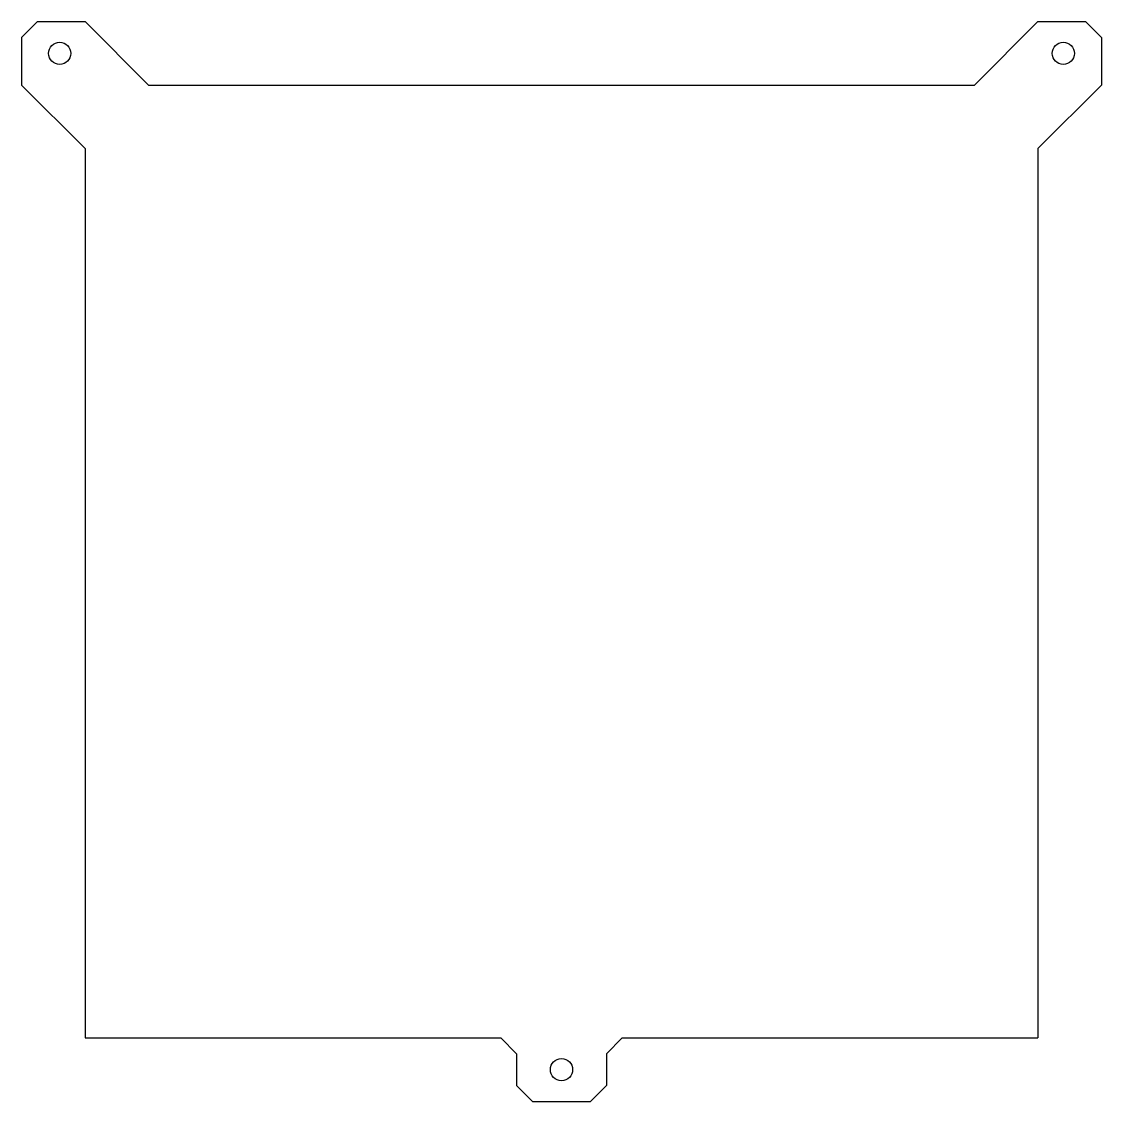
# Model space of a CAD drawing. Extents: x -85 to 85, y -85 to 85.
import ezdxf

# ---------------------------------------------------------------- set-up
doc = ezdxf.new("R2010")
doc.units = 0
doc.header["$MEASUREMENT"] = 0
doc.layers.add('VISIBLE', color=7, linetype='CONTINUOUS')

msp = doc.modelspace()

# ---------------------------------------------------------------- linework, layer by layer
at = {"layer": 'VISIBLE'}
for p, q in [((-82.5, 85), (-85, 82.5)), ((-82.5, 85), (-75, 85)), ((-65, 75), (-75, 85)), ((65, 75), (75, 85)), ((75, 85), (82.5, 85)), ((85, 82.5), (82.5, 85)), ((-85, 82.5), (-85, 75)), ((85, 82.5), (85, 75)), ((-75, 65), (-85, 75)), ((-65, 75), (65, 75)), ((75, 65), (85, 75)), ((-75, 65), (-75, -75)), ((75, 65), (75, -75)), ((-75, -75), (-9.571, -75)), ((-9.571, -75), (-7.071, -77.5)), ((7.071, -77.5), (9.571, -75)), ((9.571, -75), (75, -75)), ((-7.071, -77.5), (-7.071, -82.5)), ((7.071, -77.5), (7.071, -82.5)), ((-7.071, -82.5), (-4.571, -85)), ((4.571, -85), (7.071, -82.5)), ((-4.571, -85), (4.571, -85))]:
    msp.add_line(p, q, dxfattribs=at)
for centre in [(-79, 80), (79, 80), (0, -80)]:
    msp.add_circle(centre, 1.75, dxfattribs=at)

doc.saveas('drawing.dxf')
